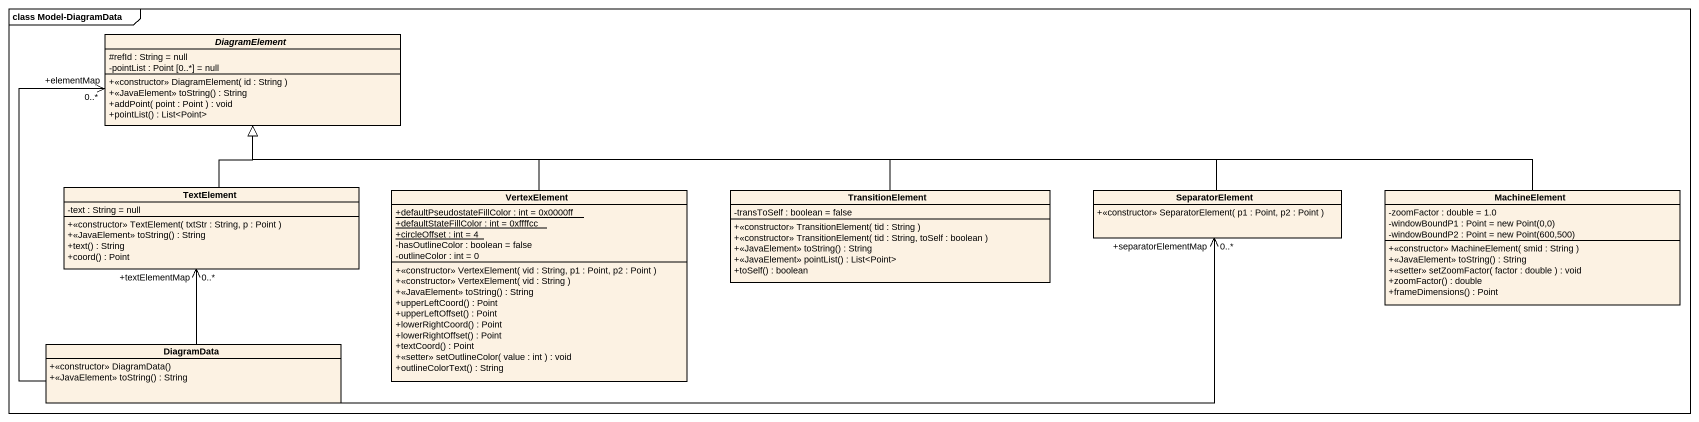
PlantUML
@startuml
mainframe class Model-DiagramData
hide circle
hide empty members
skinparam classAttributeIconSize 0
abstract class DiagramElement {
  #refId : String = null
  -pointList : Point [0..*] = null
  +<<constructor>> DiagramElement( id : String )
  +<<JavaElement>> toString() : String
  +addPoint( point : Point ) : void
  +pointList() : List<Point>
}
class TextElement {
  -text : String = null
  +<<constructor>> TextElement( txtStr : String, p : Point )
  +<<JavaElement>> toString() : String
  +text() : String
  +coord() : Point
}
class VertexElement {
  {static} +defaultPseudostateFillColor : int = 0x0000ff
  {static} +defaultStateFillColor : int = 0xffffcc
  {static} +circleOffset : int = 4
  -hasOutlineColor : boolean = false
  -outlineColor : int = 0
  +<<constructor>> VertexElement( vid : String, p1 : Point, p2 : Point )
  +<<constructor>> VertexElement( vid : String )
  +<<JavaElement>> toString() : String
  +upperLeftCoord() : Point
  +upperLeftOffset() : Point
  +lowerRightCoord() : Point
  +lowerRightOffset() : Point
  +textCoord() : Point
  +<<setter>> setOutlineColor( value : int ) : void
  +outlineColorText() : String
}
class TransitionElement {
  -transToSelf : boolean = false
  +<<constructor>> TransitionElement( tid : String )
  +<<constructor>> TransitionElement( tid : String, toSelf : boolean )
  +<<JavaElement>> toString() : String
  +<<JavaElement>> pointList() : List<Point>
  +toSelf() : boolean
}
class SeparatorElement {
  +<<constructor>> SeparatorElement( p1 : Point, p2 : Point )
}
class MachineElement {
  -zoomFactor : double = 1.0
  {field} -windowBoundP1 : Point = new Point(0,0)
  {field} -windowBoundP2 : Point = new Point(600,500)
  +<<constructor>> MachineElement( smid : String )
  +<<JavaElement>> toString() : String
  +<<setter>> setZoomFactor( factor : double ) : void
  +zoomFactor() : double
  +frameDimensions() : Point
}
class DiagramData {
  +<<constructor>> DiagramData()
  +<<JavaElement>> toString() : String
}
DiagramElement "+elementMap\n0..*" <-- DiagramData
TextElement -up-|> DiagramElement
TextElement "+textElementMap\n0..*" <-- DiagramData
VertexElement -up-|> DiagramElement
TransitionElement -left-|> DiagramElement
SeparatorElement -left-|> DiagramElement
SeparatorElement "+separatorElementMap\n0..*" <-left- DiagramData
MachineElement -left-|> DiagramElement
@enduml
